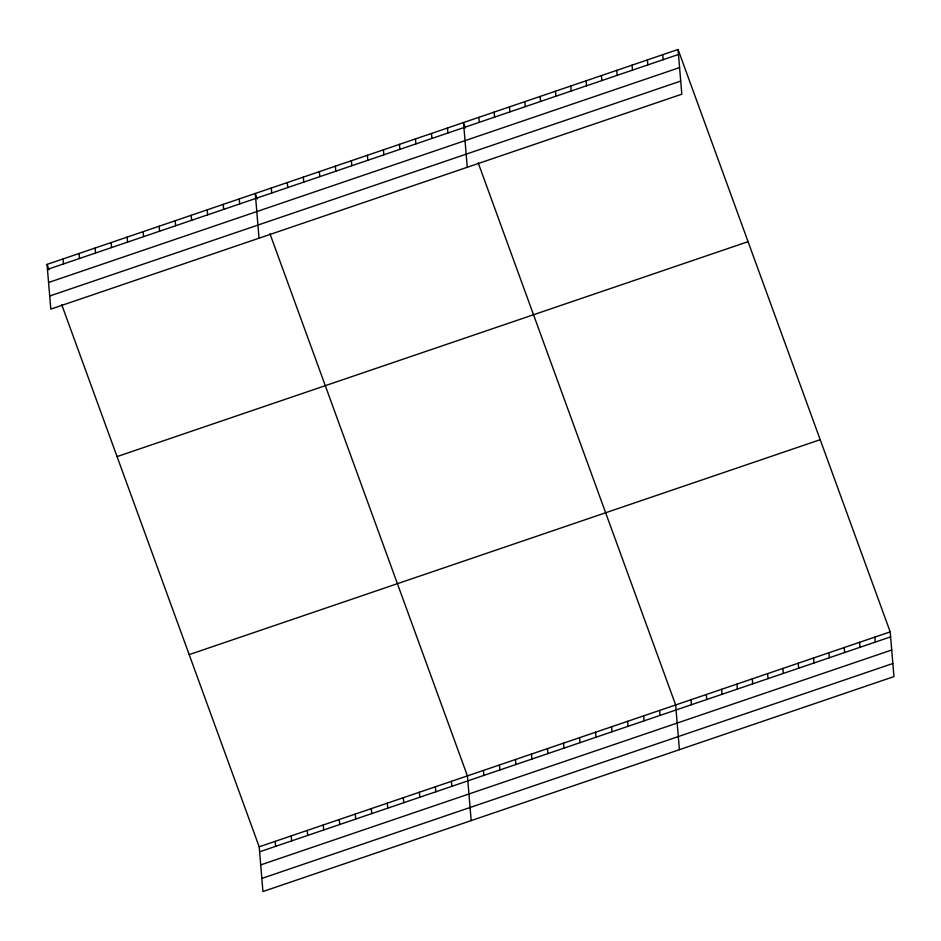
<?xml version="1.0" encoding="UTF-8"?>
<svg xmlns="http://www.w3.org/2000/svg" width="941" height="941" viewBox="0 0 941 941"><rect width="100%" height="100%" fill="white"/><g stroke="black" fill="none" stroke-linecap="round" stroke-linejoin="round"><path stroke-width="1.41" d="M678.061 49.473L681.813 94.194L50.802 309.119L47.05 264.397L678.061 49.473L890.198 631.882L893.95 676.603L262.939 891.527L259.187 846.806L61.741 304.719M47.473 269.397L678.473 54.472M48.567 282.5L679.578 67.576M49.708 296.003L680.708 81.079M117.06 456.597L748.06 241.672M189.188 654.607L820.187 439.694M259.187 846.806L890.198 631.882M259.61 851.805L890.609 636.881M260.704 864.908L891.715 649.996M261.845 878.423L892.844 663.499M465.477 127.917L463.513 122.542L467.265 167.263M478.204 162.864L675.65 704.962L679.414 749.683M257.246 198.845L255.282 193.47L259.034 238.191M269.973 233.791L467.418 775.89L471.17 820.599M47.05 264.397L49.003 269.773M874.871 637.104L875.295 642.103M859.545 642.327L859.968 647.326M844.218 647.549L844.642 652.536M828.892 652.76L829.315 657.759M813.577 657.982L813.989 662.982M798.25 663.205L798.662 668.204M782.924 668.428L783.347 673.415M767.597 673.638L768.021 678.637M752.271 678.861L752.694 683.86M736.956 684.083L737.368 689.083M721.629 689.306L722.041 694.293M662.735 54.696L663.146 59.683M706.303 694.517L706.726 699.516M647.408 59.906L647.831 64.905M690.976 699.739L691.4 704.738M632.081 65.129L632.505 70.128M616.755 70.352L617.178 75.351M659.629 710.42L660.053 715.407M601.428 75.574L601.852 80.561M643.62 715.878L644.032 720.865M586.114 80.785L586.525 85.784M627.6 721.324L628.023 726.323M570.787 86.007L571.199 91.006M611.579 726.781L612.003 731.78M555.461 91.23L555.884 96.229M595.559 732.239L595.982 737.238M540.134 96.453L540.557 101.44M579.55 737.697L579.962 742.696M524.807 101.663L525.231 106.662M563.53 743.155L563.953 748.142M509.493 106.886L509.904 111.885M494.166 112.108L494.578 117.107M547.509 748.601L547.933 753.6M478.84 117.331L479.263 122.318M531.489 754.059L531.912 759.058M515.48 759.516L515.891 764.515M447.493 128L447.916 132.999M499.459 764.974L499.871 769.973M431.484 133.457L431.895 138.456M483.439 770.432L483.862 775.419M415.463 138.915L415.875 143.914M399.443 144.373L399.866 149.36M451.398 781.336L451.821 786.335M383.422 149.831L383.846 154.818M435.389 786.794L435.801 791.793M367.402 155.277L367.825 160.276M419.368 792.251L419.792 797.25M351.393 160.735L351.805 165.734M403.348 797.709L403.771 802.708M335.372 166.192L335.796 171.191M387.327 803.167L387.751 808.154M319.352 171.65L319.775 176.649M371.319 808.613L371.73 813.612M303.331 177.108L303.755 182.095M355.298 814.071L355.71 819.07M287.323 182.554L287.734 187.553M339.278 819.529L339.701 824.528M271.302 188.012L271.714 193.011M323.257 824.986L323.68 829.986M307.248 830.444L307.66 835.443M239.261 198.927L239.684 203.926M291.228 835.902L291.639 840.889M223.24 204.385L223.664 209.373M275.207 841.348L275.631 846.347M207.232 209.843L207.643 214.83M191.211 215.289L191.635 220.288M175.191 220.747L175.614 225.746M159.17 226.205L159.594 231.204M143.161 231.662L143.573 236.661M127.141 237.12L127.564 242.108M111.12 242.566L111.544 247.565M95.1 248.024L95.523 253.023M79.091 253.482L79.503 258.481M63.071 258.94L63.482 263.939"/></g></svg>
